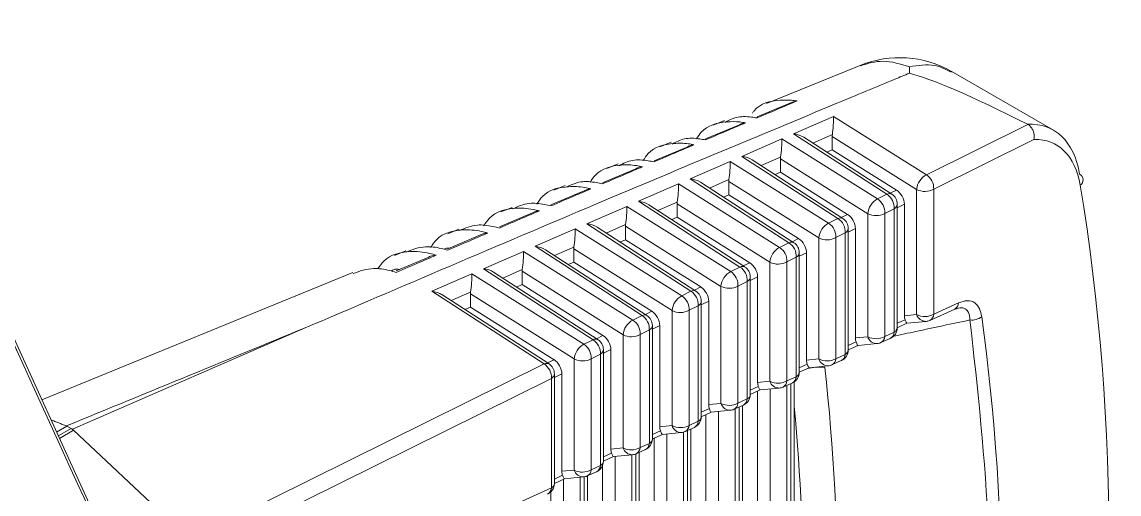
# Model space of a CAD drawing. Extents: x 11 to 120, y 2 to 94.
# Drawn here: x 25.056 to 25.987, y 76.364 to 76.765 of the extents above; entities that cross this region are included whole.
import ezdxf

# ---------------------------------------------------------------- set-up
doc = ezdxf.new("R2010")
doc.units = 0
doc.header["$MEASUREMENT"] = 0
doc.linetypes.add('SLD-Solid', pattern=[0])
doc.layers.add('OBJECT', color=7, linetype='CONTINUOUS')

msp = doc.modelspace()

# ---------------------------------------------------------------- linework, layer by layer
at = {"layer": 'OBJECT', "color": 7, "linetype": 'SLD-Solid', "lineweight": 15}
for p, q in [((25.77184, 76.72938), (25.68757, 76.69513)), ((25.93105, 76.67267), (25.84438, 76.7227)), ((25.70892, 76.69615), (25.67978, 76.68381)), ((25.71062, 76.6695), (25.74462, 76.68431)), ((25.74462, 76.68431), (25.82334, 76.6348)), ((25.66483, 76.67723), (25.63609, 76.66513)), ((25.65213, 76.68073), (25.64244, 76.67679)), ((25.82334, 76.6348), (25.90953, 76.67749)), ((25.78983, 76.6182), (25.71062, 76.6695)), ((25.79404, 76.61822), (25.71929, 76.66663)), ((25.74356, 76.66884), (25.727, 76.66163)), ((25.8151, 76.6223), (25.74345, 76.66737)), ((25.74345, 76.65604), (25.74345, 76.66737)), ((25.62089, 76.65858), (25.59234, 76.64655)), ((25.60697, 76.66237), (25.5973, 76.65844)), ((25.66678, 76.65041), (25.70078, 76.66522)), ((25.70078, 76.66522), (25.78183, 76.61424)), ((25.91459, 76.66469), (25.82954, 76.62256)), ((25.74829, 76.59762), (25.66678, 76.65041)), ((25.75249, 76.59764), (25.67545, 76.64754)), ((25.69972, 76.64975), (25.68316, 76.64254)), ((25.77359, 76.60174), (25.69961, 76.64827)), ((25.69961, 76.63694), (25.69961, 76.64827)), ((25.73878, 76.654), (25.74345, 76.65604)), ((25.74345, 76.65604), (25.79798, 76.62174)), ((25.57694, 76.6399), (25.54859, 76.62792)), ((25.56188, 76.64397), (25.55226, 76.64003)), ((25.62294, 76.63132), (25.65694, 76.64612)), ((25.65694, 76.64612), (25.74032, 76.59368)), ((25.70674, 76.57704), (25.62294, 76.63132)), ((25.71095, 76.57706), (25.6316, 76.62845)), ((25.65588, 76.63066), (25.63932, 76.62345)), ((25.73208, 76.58118), (25.65577, 76.62918)), ((25.65577, 76.61785), (25.65577, 76.62918)), ((25.69494, 76.63491), (25.69961, 76.63694)), ((25.69961, 76.63694), (25.75648, 76.60118)), ((25.533, 76.62119), (25.50484, 76.60927)), ((25.51686, 76.62553), (25.50726, 76.6216)), ((25.5791, 76.61223), (25.6131, 76.62703)), ((25.6131, 76.62703), (25.69882, 76.57312)), ((25.79267, 76.6191), (25.79798, 76.62174)), ((25.8151, 76.51612), (25.8151, 76.6223)), ((25.82954, 76.62256), (25.82954, 76.51638)), ((25.6652, 76.55646), (25.5791, 76.61223)), ((25.61204, 76.61157), (25.59548, 76.60436)), ((25.69058, 76.56062), (25.61193, 76.61009)), ((25.61193, 76.59876), (25.61193, 76.61009)), ((25.6511, 76.61582), (25.65577, 76.61785)), ((25.65577, 76.61785), (25.71497, 76.58062)), ((25.78183, 76.61424), (25.78983, 76.6182)), ((25.7986, 76.50501), (25.7986, 76.60982)), ((25.8047, 76.60976), (25.7986, 76.60673)), ((25.8047, 76.60976), (25.8047, 76.51511)), ((25.48906, 76.60245), (25.46109, 76.59058)), ((25.47183, 76.60709), (25.46226, 76.60317)), ((25.53526, 76.59313), (25.56926, 76.60794)), ((25.56926, 76.60794), (25.65731, 76.55256)), ((25.6694, 76.55648), (25.58776, 76.60936)), ((25.75112, 76.59853), (25.75648, 76.60118)), ((25.77359, 76.49725), (25.77359, 76.60174)), ((25.79603, 76.60596), (25.78803, 76.602)), ((25.78803, 76.602), (25.78803, 76.49751)), ((25.79603, 76.50115), (25.79603, 76.60596)), ((25.62365, 76.53588), (25.53526, 76.59313)), ((25.5682, 76.59247), (25.55164, 76.58526)), ((25.60726, 76.59673), (25.61193, 76.59876)), ((25.61193, 76.59876), (25.67346, 76.56006)), ((25.74032, 76.59368), (25.74829, 76.59762)), ((25.3686, 75.79473), (25.00931, 76.58339)), ((25.4268, 76.58864), (25.41725, 76.58474)), ((25.44512, 76.58368), (25.41733, 76.57186)), ((25.49142, 76.57404), (25.52542, 76.58885)), ((25.52542, 76.58885), (25.6158, 76.53199)), ((25.62786, 76.5359), (25.54392, 76.59026)), ((25.64907, 76.54006), (25.56809, 76.591)), ((25.56809, 76.57967), (25.56809, 76.591)), ((25.75449, 76.58538), (25.74653, 76.58144)), ((25.75449, 76.48226), (25.75449, 76.58538)), ((25.75706, 76.48613), (25.75706, 76.58924)), ((25.7632, 76.5892), (25.75706, 76.58615)), ((25.7632, 76.5892), (25.7632, 76.49624)), ((25.58211, 76.5153), (25.49142, 76.57404)), ((25.52435, 76.57338), (25.5078, 76.56617)), ((25.56342, 76.57763), (25.56809, 76.57967)), ((25.56809, 76.57967), (25.63196, 76.5395)), ((25.69882, 76.57312), (25.70674, 76.57704)), ((25.70958, 76.57795), (25.71497, 76.58062)), ((25.73208, 76.47839), (25.73208, 76.58118)), ((25.74653, 76.58144), (25.74653, 76.47865)), ((25.38177, 76.5702), (25.37225, 76.56631)), ((25.40117, 76.56487), (25.37357, 76.55312)), ((25.44758, 76.55495), (25.48158, 76.56975)), ((25.48158, 76.56975), (25.5743, 76.51143)), ((25.58631, 76.51532), (25.50008, 76.57117)), ((25.60756, 76.5195), (25.52425, 76.5719)), ((25.52425, 76.56057), (25.52425, 76.5719)), ((25.71294, 76.5648), (25.70502, 76.56088)), ((25.71294, 76.46338), (25.71294, 76.5648)), ((25.71551, 76.46724), (25.71551, 76.56866)), ((25.72169, 76.56864), (25.71551, 76.56558)), ((25.72169, 76.56864), (25.72169, 76.47738)), ((25.54056, 76.49472), (25.44758, 76.55495)), ((25.48051, 76.55429), (25.46396, 76.54708)), ((25.51958, 76.55854), (25.52425, 76.56057)), ((25.52425, 76.56057), (25.59045, 76.51894)), ((25.65731, 76.55256), (25.6652, 76.55646)), ((25.66803, 76.55737), (25.67346, 76.56006)), ((25.69058, 76.45952), (25.69058, 76.56062)), ((25.70502, 76.56088), (25.70502, 76.45978)), ((25.33674, 76.55176), (25.07294, 76.44372)), ((25.40374, 76.53585), (25.43774, 76.55066)), ((25.43774, 76.55066), (25.53279, 76.49087)), ((25.54477, 76.49474), (25.45624, 76.55208)), ((25.56606, 76.49894), (25.48041, 76.55281)), ((25.48041, 76.54148), (25.48041, 76.55281)), ((25.67397, 76.44836), (25.67397, 76.54808)), ((25.68018, 76.54808), (25.67397, 76.545)), ((25.68018, 76.54808), (25.68018, 76.45851)), ((25.49902, 76.47414), (25.40374, 76.53585)), ((25.47574, 76.53945), (25.48041, 76.54148)), ((25.48041, 76.54148), (25.54894, 76.49837)), ((25.6158, 76.53199), (25.62365, 76.53588)), ((25.62649, 76.53679), (25.63196, 76.5395)), ((25.64907, 76.44066), (25.64907, 76.54006)), ((25.6714, 76.54422), (25.66351, 76.54032)), ((25.66351, 76.54032), (25.66351, 76.44091)), ((25.6714, 76.4445), (25.6714, 76.54422)), ((25.50322, 76.47416), (25.4124, 76.53299)), ((25.43667, 76.5352), (25.42012, 76.52799)), ((25.52455, 76.47838), (25.43657, 76.53372)), ((25.43657, 76.52239), (25.43657, 76.53372)), ((25.63242, 76.42948), (25.63242, 76.52751)), ((25.63868, 76.52751), (25.63242, 76.52442)), ((25.63868, 76.52751), (25.63868, 76.43965)), ((25.82954, 76.51638), (25.85071, 76.526)), ((25.4319, 76.52036), (25.43657, 76.52239)), ((25.43657, 76.52239), (25.50744, 76.47781)), ((25.58494, 76.51621), (25.59045, 76.51894)), ((25.60756, 76.42179), (25.60756, 76.5195)), ((25.62985, 76.52364), (25.62201, 76.51976)), ((25.62201, 76.51976), (25.62201, 76.42205)), ((25.62985, 76.42562), (25.62985, 76.52364)), ((25.82624, 76.51113), (25.84741, 76.52075)), ((25.30294, 76.50754), (25.09889, 76.41868)), ((25.5743, 76.51143), (25.58211, 76.5153)), ((25.7986, 76.50869), (25.80525, 76.51171)), ((25.7986, 76.50494), (25.80688, 76.50871)), ((25.8047, 76.51511), (25.8151, 76.51612)), ((25.80686, 76.50871), (25.82308, 76.51028)), ((25.5434, 76.49563), (25.54894, 76.49837)), ((25.56606, 76.40293), (25.56606, 76.49894)), ((25.58831, 76.50306), (25.5805, 76.4992)), ((25.5805, 76.4992), (25.5805, 76.40318)), ((25.58831, 76.40673), (25.58831, 76.50306)), ((25.59717, 76.50695), (25.59088, 76.50384)), ((25.59088, 76.41059), (25.59088, 76.50693)), ((25.59717, 76.50695), (25.59717, 76.42078)), ((25.78803, 76.49751), (25.79603, 76.50115)), ((25.53279, 76.49087), (25.54056, 76.49472)), ((25.75706, 76.4898), (25.76374, 76.49284)), ((25.75706, 76.48606), (25.76538, 76.48984)), ((25.7632, 76.49624), (25.77359, 76.49725)), ((25.76536, 76.48984), (25.78157, 76.49142)), ((25.78474, 76.49227), (25.79274, 76.4959)), ((25.54677, 76.48248), (25.53899, 76.47864)), ((25.54677, 76.38785), (25.54677, 76.48248)), ((25.55566, 76.48639), (25.54933, 76.48326)), ((25.54933, 76.39171), (25.54933, 76.48635)), ((25.55566, 76.48639), (25.55566, 76.40192)), ((25.74653, 76.47865), (25.75449, 76.48226)), ((25.22539, 76.3386), (25.49902, 76.47414)), ((25.50185, 76.47505), (25.50744, 76.47781)), ((25.52455, 76.38406), (25.52455, 76.47838)), ((25.53899, 76.47864), (25.53899, 76.38432)), ((25.71551, 76.47092), (25.72223, 76.47398)), ((25.71551, 76.46718), (25.72387, 76.47098)), ((25.72169, 76.47738), (25.73208, 76.47839)), ((25.72385, 76.47097), (25.74006, 76.47255)), ((25.74323, 76.4734), (25.75119, 76.47702)), ((25.50522, 76.46191), (25.23142, 76.32628)), ((25.50522, 76.36897), (25.50522, 76.46191)), ((25.51416, 76.46583), (25.50779, 76.46268)), ((25.50779, 76.37283), (25.50779, 76.46577)), ((25.51416, 76.46583), (25.51416, 76.38305)), ((25.70502, 76.45978), (25.71294, 76.46338)), ((25.67397, 76.45204), (25.68073, 76.45511)), ((25.67397, 76.44829), (25.68236, 76.45211)), ((25.68018, 76.45851), (25.69058, 76.45952)), ((25.68234, 76.45211), (25.69856, 76.45369)), ((25.69084, 75.99707), (25.69084, 76.45294)), ((25.70172, 76.45454), (25.70965, 76.45814)), ((25.70492, 76.45599), (25.70492, 75.99074)), ((25.70827, 75.99315), (25.70827, 76.45751)), ((25.7112, 75.99982), (25.7112, 76.45902)), ((25.66351, 76.44091), (25.6714, 76.4445)), ((25.68008, 76.45107), (25.68008, 76.03589)), ((25.63242, 76.43316), (25.63922, 76.43625)), ((25.63242, 76.42941), (25.64086, 76.43325)), ((25.63868, 76.43965), (25.64907, 76.44066)), ((25.64084, 76.43324), (25.65705, 76.43482)), ((25.647, 75.96554), (25.647, 76.43384)), ((25.66022, 76.43567), (25.6681, 76.43926)), ((25.66108, 76.43606), (25.66108, 75.95922)), ((25.66443, 75.96163), (25.66443, 76.43759)), ((25.66736, 75.96829), (25.66736, 76.43892)), ((25.62201, 76.42205), (25.62985, 76.42562)), ((25.63624, 76.43115), (25.63624, 76.00436)), ((25.09405, 76.42141), (25.08538, 76.41641)), ((25.08691, 76.41305), (25.09772, 76.41929)), ((25.0997, 76.41784), (25.08785, 76.411)), ((25.09377, 76.42158), (25.09405, 76.42141)), ((25.09772, 76.41929), (25.09405, 76.42141)), ((25.19728, 76.32656), (25.0997, 76.41784)), ((25.59088, 76.41427), (25.59771, 76.41738)), ((25.59088, 76.41053), (25.59935, 76.41438)), ((25.59717, 76.42078), (25.60756, 76.42179)), ((25.59933, 76.41438), (25.61554, 76.41596)), ((25.60316, 75.93402), (25.60316, 76.41475)), ((25.61724, 76.41627), (25.61724, 75.92769)), ((25.61871, 76.41681), (25.62656, 76.42037)), ((25.62059, 75.9301), (25.62059, 76.41766)), ((25.62352, 75.93677), (25.62352, 76.41899)), ((25.5805, 76.40318), (25.58831, 76.40673)), ((25.59239, 76.41122), (25.59239, 75.97284)), ((25.54933, 76.39539), (25.55621, 76.39852)), ((25.55566, 76.40192), (25.56606, 76.40293)), ((25.55782, 76.39551), (25.57404, 76.39709)), ((25.55932, 75.90249), (25.55932, 76.39566)), ((25.5734, 76.39703), (25.5734, 75.89617)), ((25.57675, 75.89858), (25.57675, 76.39775)), ((25.5772, 76.39794), (25.58501, 76.40149)), ((25.57967, 75.90525), (25.57967, 76.39906)), ((25.53899, 76.38432), (25.54677, 76.38785)), ((25.54855, 76.38785), (25.54855, 75.94131)), ((25.54933, 76.39165), (25.55784, 76.39552)), ((25.50779, 76.37651), (25.5147, 76.37965)), ((25.51416, 76.38305), (25.52455, 76.38406)), ((25.51632, 76.37665), (25.53253, 76.37823)), ((25.52956, 76.37794), (25.52956, 75.86464)), ((25.53291, 75.86705), (25.53291, 76.37827)), ((25.5357, 76.37908), (25.54347, 76.38261)), ((25.53583, 75.87372), (25.53583, 76.37914)), ((25.45618, 76.34668), (25.50522, 76.36897)), ((25.50779, 76.37276), (25.51634, 76.37665)), ((25.51547, 75.87097), (25.51547, 76.37626)), ((25.50471, 76.36562), (25.50471, 75.90979))]:
    msp.add_line(p, q, dxfattribs=at)
at = {"layer": 'OBJECT', "color": 7, "linetype": 'SLD-Solid', "lineweight": 15, "flags": 128}
msp.add_lwpolyline([(25.84726, 76.52051), (25.84897, 76.52136), (25.84947, 76.52143)], dxfattribs=at)
at = {"layer": 'OBJECT', "color": 7, "linetype": 'SLD-Solid', "lineweight": 15}
for centre, radius, start, end in [((25.80086, 76.64586), 0.08831, 60.29392, 112.24675), ((25.83096, 76.62081), 0.01593, 118.57335, 174.61778), ((25.81595, 76.62336), 0.01361, 356.61616, 57.14584), ((25.95086, 76.63047), 0.00543, 303.4165, 62.45368), ((25.82208, 76.63586), 0.01525, 242.75322, 299.28073), ((25.78945, 76.60025), 0.01593, 118.57335, 174.61778), ((25.77445, 76.6028), 0.01361, 356.61616, 57.14584), ((25.79195, 76.61433), 0.00441, 61.76657, 118.6857), ((25.78245, 76.60677), 0.01361, 356.61616, 57.14584), ((25.7886, 76.60982), 0.01, 0, 57.06831), ((25.79382, 76.61022), 0.0048, 297.52743, 355.26029), ((25.78057, 76.6153), 0.01525, 242.75322, 299.28073), ((25.74794, 76.57969), 0.01593, 118.57335, 174.61778), ((25.73294, 76.58224), 0.01361, 356.61616, 57.14584), ((25.7504, 76.59375), 0.00441, 61.76657, 118.6857), ((25.7409, 76.58619), 0.01361, 356.61616, 57.14584), ((25.74706, 76.58924), 0.01, 0, 57.06831), ((25.75227, 76.58964), 0.0048, 297.52743, 355.26029), ((25.70644, 76.55913), 0.01593, 118.57335, 174.61778), ((25.69143, 76.56168), 0.01361, 356.61616, 57.14584), ((25.70886, 76.57317), 0.00441, 61.76657, 118.6857), ((25.69936, 76.56561), 0.01361, 356.61616, 57.14584), ((25.70551, 76.56866), 0.01, 0, 57.06831), ((25.73907, 76.59474), 0.01525, 242.75322, 299.28073), ((25.71073, 76.56906), 0.0048, 297.52743, 355.26029), ((25.66731, 76.55259), 0.00441, 61.76657, 118.6857), ((25.65781, 76.54503), 0.01361, 356.61616, 57.14584), ((25.66397, 76.54808), 0.01, 0, 57.06831), ((25.69756, 76.57418), 0.01525, 242.75322, 299.28073), ((25.66493, 76.53857), 0.01593, 118.57335, 174.61778), ((25.64993, 76.54112), 0.01361, 356.61616, 57.14584), ((25.66918, 76.54848), 0.0048, 297.52743, 355.26029), ((25.62577, 76.53201), 0.00441, 61.76657, 118.6857), ((25.61627, 76.52445), 0.01361, 356.61616, 57.14584), ((25.62242, 76.52751), 0.01, 0, 57.06831), ((25.65605, 76.55362), 0.01525, 242.75322, 299.28073), ((25.62342, 76.51801), 0.01593, 118.57335, 174.61778), ((25.60842, 76.52056), 0.01361, 356.61616, 57.14584), ((25.62764, 76.5279), 0.0048, 297.52743, 355.26029), ((25.84461, 76.52617), 0.0061, 297.35221, 358.32901), ((25.61455, 76.53306), 0.01525, 242.75322, 299.28073), ((25.58192, 76.49745), 0.01593, 118.57335, 174.61778), ((25.56691, 76.5), 0.01361, 356.61616, 57.14584), ((25.58422, 76.51143), 0.00441, 61.76657, 118.6857), ((25.57472, 76.50387), 0.01361, 356.61616, 57.14584), ((25.58088, 76.50693), 0.01, 0, 57.06831), ((25.82208, 76.52968), 0.01525, 242.75322, 299.28073), ((25.82304, 76.51861), 0.00832, 197.39217, 270.24306), ((25.82211, 76.52024), 0.01, 275.56151, 294.44248), ((25.82344, 76.51655), 0.0061, 297.35221, 358.32901), ((25.86182, 76.52531), 0.01388, 263.82872, 307.53428), ((25.57304, 76.5125), 0.01525, 242.75322, 299.28073), ((25.58609, 76.50732), 0.0048, 297.52743, 355.26029), ((25.7886, 76.50501), 0.01, 294.44248, 0), ((25.78971, 76.50147), 0.00634, 298.58856, 357.09267), ((25.79382, 76.5054), 0.0048, 297.52743, 355.26029), ((25.54041, 76.47688), 0.01593, 118.57335, 174.61778), ((25.52541, 76.47944), 0.01361, 356.61616, 57.14584), ((25.54268, 76.49085), 0.00441, 61.76657, 118.6857), ((25.53318, 76.48329), 0.01361, 356.61616, 57.14584), ((25.53933, 76.48635), 0.01, 0, 57.06831), ((25.78057, 76.51081), 0.01525, 242.75322, 299.28073), ((25.78153, 76.49974), 0.00832, 197.39217, 270.24306), ((25.7806, 76.50137), 0.01, 275.56151, 294.44248), ((25.78171, 76.49783), 0.00634, 298.58856, 357.09267), ((25.54455, 76.48674), 0.0048, 297.52743, 355.26029), ((25.74706, 76.48613), 0.01, 294.44248, 0), ((25.74816, 76.48259), 0.00634, 298.58856, 357.09267), ((25.75227, 76.48652), 0.0048, 297.52743, 355.26029), ((25.50114, 76.47027), 0.00441, 61.76657, 118.6857), ((25.49163, 76.46271), 0.01361, 356.61616, 57.14584), ((25.49779, 76.46577), 0.01, 0, 57.06831), ((25.53153, 76.49194), 0.01525, 242.75322, 299.28073), ((25.73264, 76.42565), 0.04578, 84.25698, 103.14987), ((25.73907, 76.49195), 0.01525, 242.75322, 299.28073), ((25.74003, 76.48088), 0.00832, 197.39217, 270.24306), ((23.83931, 76.2646), 1.90912, 353.78745, 6.21255), ((25.73909, 76.48251), 0.01, 275.56151, 294.44248), ((25.7402, 76.47897), 0.00634, 298.58856, 357.09267), ((25.503, 76.46616), 0.0048, 297.52743, 355.26029), ((25.70551, 76.46724), 0.01, 294.44248, 0), ((25.70662, 76.4637), 0.00634, 298.58856, 357.09267), ((25.71073, 76.46764), 0.0048, 297.52743, 355.26029), ((25.69756, 76.47308), 0.01525, 242.75322, 299.28073), ((25.69852, 76.46201), 0.00832, 197.39217, 270.24306), ((25.69759, 76.46364), 0.01, 275.56151, 294.44248), ((25.69869, 76.4601), 0.00634, 298.58856, 357.09267), ((25.66397, 76.44836), 0.01, 294.44248, 0), ((25.66507, 76.44482), 0.00634, 298.58856, 357.09267), ((25.66918, 76.44876), 0.0048, 297.52743, 355.26029), ((25.65605, 76.45422), 0.01525, 242.75322, 299.28073), ((25.65701, 76.44315), 0.00832, 197.39217, 270.24306), ((25.65608, 76.44478), 0.01, 275.56151, 294.44248), ((25.65719, 76.44124), 0.00634, 298.58856, 357.09267), ((23.83385, 76.26182), 1.8856, 354.63608, 5.36392), ((25.62242, 76.42948), 0.01, 294.44248, 0), ((25.62353, 76.42594), 0.00634, 298.58856, 357.09267), ((25.62764, 76.42987), 0.0048, 297.52743, 355.26029), ((25.61455, 76.43535), 0.01525, 242.75322, 299.28073), ((25.61551, 76.42428), 0.00832, 197.39217, 270.24306), ((25.61457, 76.42591), 0.01, 275.56151, 294.44248), ((25.61568, 76.42237), 0.00634, 298.58856, 357.09267), ((25.58088, 76.41059), 0.01, 294.44248, 0), ((25.58198, 76.40705), 0.00634, 298.58856, 357.09267), ((25.58609, 76.41099), 0.0048, 297.52743, 355.26029), ((25.57304, 76.41649), 0.01525, 242.75322, 299.28073), ((25.574, 76.40542), 0.00832, 197.39217, 270.24306), ((25.57307, 76.40705), 0.01, 275.56151, 294.44248), ((25.57417, 76.40351), 0.00634, 298.58856, 357.09267), ((25.53933, 76.39171), 0.01, 294.44248, 0), ((25.54044, 76.38817), 0.00634, 298.58856, 357.09267), ((25.54455, 76.39211), 0.0048, 297.52743, 355.26029), ((25.53153, 76.39762), 0.01525, 242.75322, 299.28073), ((25.53249, 76.38655), 0.00832, 197.39217, 270.24306), ((25.53156, 76.38818), 0.01, 275.56151, 294.44248), ((25.53267, 76.38464), 0.00634, 298.58856, 357.09267), ((25.49779, 76.37283), 0.01, 294.44248, 0), ((25.49889, 76.36929), 0.00634, 298.58856, 357.09267), ((25.503, 76.37323), 0.0048, 297.52743, 355.26029)]:
    msp.add_arc(centre, radius, start, end, dxfattribs=at)
for centre, major_axis, ratio, start_param, end_param in [((27.40376, 75.68393), (1.61042, -1.03656), 0.039919, 2.784729, 3.025842), ((25.74339, 76.67593), (0.00085, 0.01127), 0.079449, 4.038059, 5.556495), ((25.87396, 76.56707), (0.05582, 0.1063), 0.548821, 5.657508, 6.594129), ((25.70939, 76.66113), (0.01405, -0.00116), 0.599576, 0.84047, 1.532478), ((25.75052, 76.67145), (0.00499, 0.00867), 0.577651, 2.180566, 2.354466), ((25.69955, 76.65684), (0.00085, 0.01127), 0.079449, 4.038059, 5.556495), ((25.88139, 76.56321), (0.05084, 0.09763), 0.546171, 5.655725, 6.577259), ((25.66555, 76.64203), (0.01405, -0.00116), 0.599576, 0.84047, 1.532478), ((25.70668, 76.65235), (0.00499, 0.00867), 0.577651, 2.180566, 2.354466), ((25.65571, 76.63775), (0.00085, 0.01127), 0.079449, 4.038059, 5.556495), ((25.62171, 76.62294), (0.01405, -0.00116), 0.599576, 0.84047, 1.532478), ((25.66284, 76.63326), (0.00499, 0.00867), 0.577651, 2.180566, 2.354466), ((25.61187, 76.61865), (0.00085, 0.01127), 0.079449, 4.038059, 5.556495), ((25.79756, 76.61376), (-0.00503, 0.00866), 0.585467, 3.931567, 5.443649), ((24.47828, 75.34852), (1.0353, 1.98807), 0.546171, 5.292217, 5.655725), ((25.57787, 76.60385), (0.01405, -0.00116), 0.599576, 0.84047, 1.532478), ((25.619, 76.61417), (0.00499, 0.00867), 0.577651, 2.180566, 2.354466), ((25.56803, 76.59956), (0.00085, 0.01127), 0.079449, 4.038059, 5.556495), ((25.75606, 76.5932), (-0.00503, 0.00866), 0.585467, 3.931567, 5.443649), ((25.53403, 76.58476), (0.01405, -0.00116), 0.599576, 0.84047, 1.532478), ((25.57516, 76.59508), (0.00499, 0.00867), 0.577651, 2.180566, 2.354466), ((25.52419, 76.58047), (0.00085, 0.01127), 0.079449, 4.038059, 5.556495), ((25.49019, 76.56566), (0.01405, -0.00116), 0.599576, 0.84047, 1.532478), ((25.53132, 76.57598), (0.00499, 0.00867), 0.577651, 2.180566, 2.354466), ((25.71455, 76.57264), (-0.00503, 0.00866), 0.585467, 3.931567, 5.443649), ((25.48035, 76.56138), (0.00085, 0.01127), 0.079449, 4.038059, 5.556495), ((25.44635, 76.54657), (0.01405, -0.00116), 0.599576, 0.84047, 1.532478), ((25.48748, 76.55689), (0.00499, 0.00867), 0.577651, 2.180566, 2.354466), ((25.67304, 76.55208), (-0.00503, 0.00866), 0.585467, 3.931567, 5.443649), ((25.43651, 76.54228), (0.00085, 0.01127), 0.079449, 4.038059, 5.556495), ((25.40251, 76.52748), (0.01405, -0.00116), 0.599576, 0.84047, 1.532478), ((25.63154, 76.53152), (-0.00503, 0.00866), 0.585467, 3.931567, 5.443649), ((25.44364, 76.5378), (0.00499, 0.00867), 0.577651, 2.180566, 2.354466), ((25.59003, 76.51096), (-0.00503, 0.00866), 0.585467, 3.931567, 5.443649), ((23.71584, 74.3393), (13.55466, 5.79644), 0.094066, 1.41333, 1.428842), ((25.8114, 76.51919), (0.00385, 0.01007), 0.543423, 2.184327, 2.590588), ((25.80426, 76.5185), (-0.00262, 0.00979), 0.106887, 2.308208, 3.159363), ((24.43396, 75.32009), (1.00355, 1.9254), 0.546183, 5.319886, 5.628915), ((25.54852, 76.4904), (-0.00503, 0.00866), 0.585467, 3.931567, 5.443649), ((25.76989, 76.50033), (0.00385, 0.01007), 0.543423, 2.184327, 2.590588), ((25.76275, 76.49963), (-0.00262, 0.00979), 0.106887, 2.308208, 3.159363), ((25.50702, 76.46984), (-0.00503, 0.00866), 0.585467, 3.931567, 5.443649), ((25.72838, 76.48146), (0.00385, 0.01007), 0.543423, 2.184327, 2.590588), ((25.72124, 76.48077), (-0.00262, 0.00979), 0.106887, 2.308208, 3.159363), ((25.68688, 76.4626), (0.00385, 0.01007), 0.543423, 2.184327, 2.590588), ((25.67974, 76.4619), (-0.00262, 0.00979), 0.106887, 2.308208, 3.159363), ((25.64537, 76.44373), (0.00385, 0.01007), 0.543423, 2.184327, 2.590588), ((25.63823, 76.44304), (-0.00262, 0.00979), 0.106887, 2.308208, 3.159363), ((25.78879, 76.72025), (0.69558, 0.29623), 0.103903, 3.219545, 3.232636), ((25.78927, 76.72053), (0.69197, 0.29935), 0.11077, 3.17667, 3.189759), ((25.60386, 76.42487), (0.00385, 0.01007), 0.543423, 2.184327, 2.590588), ((25.59673, 76.42417), (-0.00262, 0.00979), 0.106887, 2.308208, 3.159363), ((25.56236, 76.406), (0.00385, 0.01007), 0.543423, 2.184327, 2.590588), ((25.55522, 76.40531), (-0.00262, 0.00979), 0.106887, 2.308208, 3.159363), ((25.52085, 76.38714), (0.00385, 0.01007), 0.543423, 2.184327, 2.590588), ((25.51371, 76.38644), (-0.00262, 0.00979), 0.106887, 2.308208, 3.159363)]:
    msp.add_ellipse(centre, major_axis=major_axis, ratio=ratio, start_param=start_param, end_param=end_param, dxfattribs=at)
for points, knots in [([(25.13087, 75.77617), (25.05674, 75.93658), (24.90442, 76.26619), (24.75243, 76.59547), (24.67441, 76.7645)], [0, 0, 0, 0, 0.486656, 1, 1, 1, 1]), ([(25.80893, 76.72651), (25.80132, 76.72878), (25.78656, 76.73317), (25.77369, 76.72923), (25.76746, 76.72732)], [0, 0, 0, 0, 0.516059, 1, 1, 1, 1]), ([(25.84434, 76.7219), (25.83979, 76.72429), (25.82958, 76.72964), (25.8163, 76.72763), (25.80893, 76.72651)], [0, 0, 0, 0, 0.445445, 1, 1, 1, 1]), ([(25.80889, 76.72098), (25.8048, 76.71928), (25.78431, 76.71077), (25.69833, 76.67499), (25.53303, 76.60604), (25.38559, 76.54292), (25.30294, 76.50754)], [0, 0, 0, 0, 0.024148, 0.120739, 0.507103, 1, 1, 1, 1]), ([(25.67573, 76.68694), (25.67624, 76.68769), (25.68145, 76.69539), (25.69395, 76.69797), (25.70702, 76.69841), (25.71206, 76.69767), (25.71363, 76.69744)], [0, 0, 0, 0, 0.064135, 0.661363, 0.894449, 1, 1, 1, 1]), ([(25.71363, 76.69744), (25.70897, 76.69546), (25.69767, 76.69066), (25.68636, 76.68585), (25.67972, 76.68303)], [0, 0, 0, 0, 0.412316, 1, 1, 1, 1]), ([(25.70899, 76.69598), (25.71002, 76.69645), (25.71146, 76.69712), (25.71309, 76.69737), (25.71358, 76.69744), (25.71363, 76.69744)], [0, 0, 0, 0, 0.692532, 0.973376, 1, 1, 1, 1]), ([(25.67972, 76.68303), (25.6781, 76.68326), (25.67201, 76.68416), (25.66216, 76.68455), (25.65574, 76.68092), (25.65276, 76.67923)], [0, 0, 0, 0, 0.162081, 0.610567, 1, 1, 1, 1]), ([(25.62823, 76.6652), (25.62953, 76.66722), (25.63542, 76.67636), (25.64932, 76.67984), (25.66285, 76.68004), (25.6683, 76.67912), (25.6699, 76.67885)], [0, 0, 0, 0, 0.149564, 0.678157, 0.904879, 1, 1, 1, 1]), ([(25.6699, 76.67885), (25.66524, 76.67686), (25.65394, 76.67205), (25.64264, 76.66723), (25.636, 76.6644)], [0, 0, 0, 0, 0.412356, 1, 1, 1, 1]), ([(25.66482, 76.67726), (25.66583, 76.67774), (25.66741, 76.6785), (25.66919, 76.67876), (25.66986, 76.67884), (25.6699, 76.67885)], [0, 0, 0, 0, 0.625805, 0.975733, 1, 1, 1, 1]), ([(25.67972, 76.68303), (25.67972, 76.68304), (25.67972, 76.68318), (25.67972, 76.68365), (25.6798, 76.68363), (25.67985, 76.68362)], [0, 0, 0, 0, 0.024675, 0.281553, 1, 1, 1, 1]), ([(25.90953, 76.67749), (25.91032, 76.67691), (25.91189, 76.67573), (25.91366, 76.67292), (25.91474, 76.66969), (25.91492, 76.66692), (25.91472, 76.66529), (25.91461, 76.66476), (25.91459, 76.66469)], [0, 0, 0, 0, 0.219281, 0.438507, 0.659241, 0.882986, 0.98583, 1, 1, 1, 1]), ([(25.636, 76.6644), (25.63434, 76.66468), (25.62818, 76.66573), (25.61783, 76.6663), (25.61097, 76.66263), (25.6076, 76.66083)], [0, 0, 0, 0, 0.15752, 0.58574, 1, 1, 1, 1]), ([(25.5831, 76.64676), (25.58446, 76.64887), (25.59044, 76.65807), (25.60474, 76.66163), (25.61869, 76.66164), (25.62453, 76.66053), (25.62618, 76.66021)], [0, 0, 0, 0, 0.152111, 0.66607, 0.905872, 1, 1, 1, 1]), ([(25.62618, 76.66021), (25.62152, 76.65822), (25.61022, 76.6534), (25.59891, 76.64857), (25.59227, 76.64574)], [0, 0, 0, 0, 0.412394, 1, 1, 1, 1]), ([(25.62088, 76.65861), (25.62185, 76.65907), (25.62349, 76.65986), (25.62536, 76.66012), (25.62614, 76.66021), (25.62618, 76.66021)], [0, 0, 0, 0, 0.579734, 0.976691, 1, 1, 1, 1]), ([(25.636, 76.6644), (25.636, 76.66441), (25.63599, 76.6646), (25.63599, 76.66512), (25.63606, 76.66509), (25.63612, 76.66507)], [0, 0, 0, 0, 0.023054, 0.336607, 1, 1, 1, 1]), ([(25.59227, 76.64574), (25.59058, 76.64606), (25.58435, 76.64726), (25.57351, 76.64803), (25.56623, 76.64435), (25.56249, 76.64246)], [0, 0, 0, 0, 0.153676, 0.564299, 1, 1, 1, 1]), ([(25.538, 76.62834), (25.53943, 76.63052), (25.54549, 76.63977), (25.56018, 76.6434), (25.57454, 76.64322), (25.58077, 76.6419), (25.58245, 76.64154)], [0, 0, 0, 0, 0.154008, 0.654711, 0.906715, 1, 1, 1, 1]), ([(25.58245, 76.64154), (25.57779, 76.63955), (25.56649, 76.63472), (25.55519, 76.62988), (25.54854, 76.62704)], [0, 0, 0, 0, 0.41243, 1, 1, 1, 1]), ([(25.57694, 76.63992), (25.57787, 76.64037), (25.57957, 76.64119), (25.58152, 76.64145), (25.58241, 76.64154), (25.58245, 76.64154)], [0, 0, 0, 0, 0.537519, 0.97756, 1, 1, 1, 1]), ([(25.54854, 76.62704), (25.54681, 76.62741), (25.54052, 76.62875), (25.5292, 76.62975), (25.52152, 76.62608), (25.5174, 76.62412)], [0, 0, 0, 0, 0.150376, 0.545471, 1, 1, 1, 1]), ([(25.49294, 76.60994), (25.49442, 76.61218), (25.50056, 76.62147), (25.51563, 76.62516), (25.53039, 76.62478), (25.537, 76.62324), (25.53872, 76.62284)], [0, 0, 0, 0, 0.155369, 0.644, 0.907428, 1, 1, 1, 1]), ([(25.53872, 76.62284), (25.53406, 76.62084), (25.52276, 76.616), (25.51146, 76.61116), (25.50482, 76.60831)], [0, 0, 0, 0, 0.412464, 1, 1, 1, 1]), ([(25.533, 76.6212), (25.53389, 76.62163), (25.53565, 76.62249), (25.53768, 76.62275), (25.53868, 76.62283), (25.53872, 76.62284)], [0, 0, 0, 0, 0.498696, 0.978351, 1, 1, 1, 1]), ([(25.50482, 76.60831), (25.50304, 76.60872), (25.4967, 76.61021), (25.4849, 76.61144), (25.4768, 76.6078), (25.47232, 76.60579)], [0, 0, 0, 0, 0.147357, 0.528208, 1, 1, 1, 1]), ([(25.44791, 76.59155), (25.44944, 76.59384), (25.45565, 76.60317), (25.47109, 76.60689), (25.48625, 76.60632), (25.49324, 76.60454), (25.49499, 76.6041)], [0, 0, 0, 0, 0.156283, 0.633873, 0.90803, 1, 1, 1, 1]), ([(25.49499, 76.6041), (25.49033, 76.6021), (25.47903, 76.59725), (25.46773, 76.5924), (25.46108, 76.58955)], [0, 0, 0, 0, 0.412497, 1, 1, 1, 1]), ([(25.48906, 76.60245), (25.48992, 76.60287), (25.49173, 76.60376), (25.49384, 76.60401), (25.49495, 76.6041), (25.49499, 76.6041)], [0, 0, 0, 0, 0.462883, 0.979075, 1, 1, 1, 1]), ([(25.46108, 76.58955), (25.45928, 76.59001), (25.45287, 76.59163), (25.4406, 76.59311), (25.43209, 76.58952), (25.42723, 76.58747)], [0, 0, 0, 0, 0.144583, 0.512313, 1, 1, 1, 1]), ([(25.36588, 75.7963), (25.32689, 75.88197), (25.20653, 76.14641), (25.08575, 76.41101), (25.00409, 76.5899)], [0, 0, 0, 0, 0.323955, 1, 1, 1, 1]), ([(25.40291, 76.57316), (25.40449, 76.57551), (25.41077, 76.58486), (25.42656, 76.58862), (25.44211, 76.58783), (25.44947, 76.58582), (25.45126, 76.58533)], [0, 0, 0, 0, 0.156826, 0.624273, 0.908535, 1, 1, 1, 1]), ([(25.45126, 76.58533), (25.4466, 76.58333), (25.4353, 76.57847), (25.42399, 76.57361), (25.41735, 76.57075)], [0, 0, 0, 0, 0.412528, 1, 1, 1, 1]), ([(25.44512, 76.58367), (25.44594, 76.58407), (25.44781, 76.585), (25.44999, 76.58525), (25.45122, 76.58533), (25.45126, 76.58533)], [0, 0, 0, 0, 0.429752, 0.979739, 1, 1, 1, 1]), ([(25.41735, 76.57075), (25.41551, 76.57126), (25.40905, 76.57302), (25.39631, 76.57476), (25.38737, 76.57123), (25.38214, 76.56915)], [0, 0, 0, 0, 0.142024, 0.49762, 1, 1, 1, 1]), ([(25.41874, 76.57246), (25.41753, 76.57259), (25.41585, 76.57277), (25.41472, 76.5718), (25.41439, 76.57152)], [0, 0, 0, 0, 0.711184, 1, 1, 1, 1]), ([(25.35794, 76.55479), (25.35957, 76.55718), (25.36591, 76.56654), (25.38204, 76.57032), (25.39798, 76.56933), (25.4057, 76.56706), (25.40753, 76.56653)], [0, 0, 0, 0, 0.157057, 0.615153, 0.908956, 1, 1, 1, 1]), ([(25.40753, 76.56653), (25.40287, 76.56452), (25.39156, 76.55966), (25.38026, 76.55479), (25.37362, 76.55193)], [0, 0, 0, 0, 0.412557, 1, 1, 1, 1]), ([(25.40117, 76.56488), (25.40168, 76.56516), (25.40356, 76.56619), (25.40585, 76.56644), (25.40749, 76.56653), (25.40753, 76.56653)], [0, 0, 0, 0, 0.264499, 0.980385, 1, 1, 1, 1]), ([(25.37362, 76.55193), (25.37174, 76.55248), (25.36522, 76.55438), (25.35202, 76.5564), (25.34266, 76.55293), (25.33705, 76.55085)], [0, 0, 0, 0, 0.139654, 0.483991, 1, 1, 1, 1]), ([(25.37649, 76.55436), (25.37465, 76.55459), (25.37201, 76.55492), (25.37022, 76.55347), (25.36968, 76.55303)], [0, 0, 0, 0, 0.697714, 1, 1, 1, 1]), ([(25.85071, 76.526), (25.85326, 76.52687), (25.85836, 76.52861), (25.86457, 76.52657), (25.86871, 76.52162), (25.86977, 76.51664), (25.87027, 76.51431)], [0, 0, 0, 0, 0.261879, 0.524407, 0.77642, 1, 1, 1, 1]), ([(25.86032, 76.51151), (25.8601, 76.51383), (25.85971, 76.51794), (25.8564, 76.52124), (25.8529, 76.52229), (25.85029, 76.52149), (25.84952, 76.52126)], [0, 0, 0, 0, 0.346609, 0.615813, 0.885442, 1, 1, 1, 1]), ([(25.86032, 76.51151), (25.84503, 76.50827), (25.82332, 76.50366), (25.80155, 76.49901), (25.79512, 76.49763)], [0, 0, 0, 0, 0.704389, 1, 1, 1, 1]), ([(25.86032, 75.96854), (25.861, 75.97435), (25.86437, 76.00342), (25.87373, 76.09955), (25.87782, 76.1931), (25.87745, 76.28368), (25.87564, 76.37337), (25.86686, 76.45254), (25.86032, 76.51151)], [0, 0, 0, 0, 0.029968, 0.149857, 0.5, 0.529967, 0.649857, 1, 1, 1, 1])]:
    msp.add_open_spline(points, degree=3, knots=knots, dxfattribs=at)
for points in [[(24.70385, 76.76246), (25.17223, 75.74725)], [(25.80893, 76.72651), (25.80889, 76.72098)], [(25.90953, 76.67749), (25.90925, 76.67764)], [(25.84952, 76.52126), (25.84795, 76.52085)], [(25.09377, 76.42158), (25.08069, 76.42672)]]:
    msp.add_open_spline(points, degree=1, dxfattribs=at)

doc.saveas('drawing.dxf')
